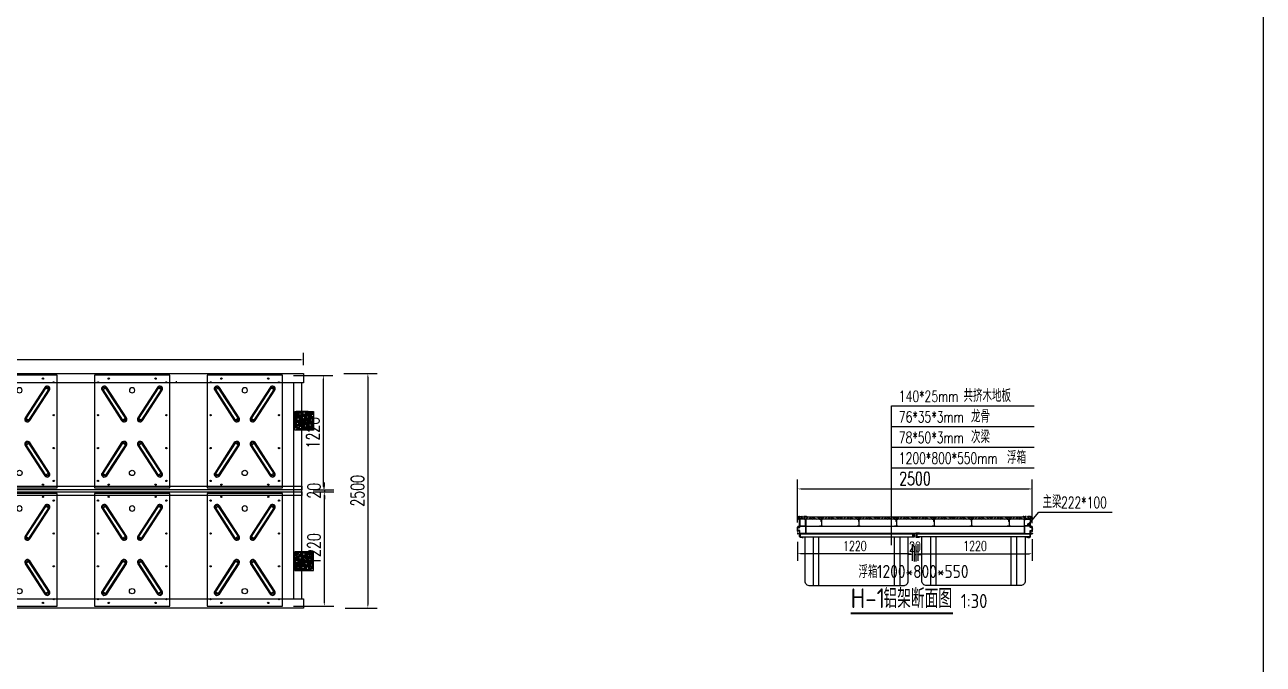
# Model space of a CAD drawing. Extents: x -89702 to 926017, y -610001 to -56924.
# Drawn here: x 150366 to 163556, y -518939 to -512126 of the extents above; entities that cross this region are included whole.
import ezdxf

# ---------------------------------------------------------------- set-up
doc = ezdxf.new("R2010")
doc.units = 0
doc.header["$LTSCALE"] = 10
doc.header["$MEASUREMENT"] = 0
doc.linetypes.add('ACAD_ISO14W100', pattern=[24, 12, -3, 0, -3, 0, -3, 0, -3])
for name, color, linetype in [('DIM_LEAD', 3, 'Continuous'), ('DIM_SYMB', 3, 'Continuous'), ('L-构造线', 6, 'Continuous'), ('PUB_TEXT', 7, 'Continuous'), ('W-FLOAT_BOWL浮筒', 253, 'Continuous'), ('W-STEEL_FRAME钢架', 3, 'Continuous'), ('W-STEEL_KEEL钢龙骨', 5, 'Continuous'), ('W-WOOD_FLOOR木地板', 30, 'Continuous'), ('浮箱U槽', 5, 'Continuous'), ('结构', 1, 'Continuous')]:
    doc.layers.add(name, color=color, linetype=linetype)
doc.styles.add('_TCH_DIM', font='SIMPLEX', dxfattribs={"bigfont": 'GBCBIG'})
doc.styles.get("Standard").update_dxf_attribs({"font": 'gbenor.shx', "bigfont": 'gbcbig.shx'})
doc.styles.add('STANDARD_T3', font='simplex.shx', dxfattribs={"width": 0.7, "bigfont": 'gbcbig.shx'})
doc.dimstyles.new('W&&30', dxfattribs={"dimtxt": 105, "dimasz": 30, "dimexe": 75, "dimexo": 90, "dimgap": 30, "dimtad": 1, "dimdec": 0, "dimzin": 0, "dimdsep": 46, "dimtxsty": 'STANDARD_T3', "dimcen": 0.09, "dimclrd": 1, "dimclre": 1, "dimclrt": 7, "dimazin": 2, "dimtfac": 1, "dimtdec": 0, "dimtix": 1, "dimtmove": 2, "dimatfit": 3, "dimfxl": 0, "dimtolj": 1, "dimtzin": 0, "dimarcsym": 0})
doc.dimstyles.new('W&&40', dxfattribs={"dimtxt": 140, "dimasz": 40, "dimexe": 100, "dimexo": 120, "dimgap": 40, "dimtad": 1, "dimdec": 0, "dimzin": 0, "dimdsep": 46, "dimtxsty": 'STANDARD_T3', "dimcen": 0.09, "dimclrd": 1, "dimclre": 1, "dimclrt": 7, "dimazin": 2, "dimtfac": 1, "dimtdec": 0, "dimtix": 1, "dimtmove": 2, "dimatfit": 3, "dimfxl": 0, "dimtolj": 1, "dimtzin": 0, "dimarcsym": 0})

# ---------------------------------------------------------------- blocks, each defined once
blk = doc.blocks.new('*D857')
at = {"layer": 'Defpoints', "color": 0, "transparency": 16777216}
for p in [(140083, -515696), (140083, -515841), (153336, -515841)]:
    blk.add_point(p, dxfattribs=at)
at = {"layer": 'W-STEEL_FRAME钢架', "color": 1, "lineweight": -2, "transparency": 16777216}
for p, q in [((140083, -515751), (140083, -515621)), ((153306, -515696), (140113, -515696)), ((153336, -515751), (153336, -515621))]:
    blk.add_line(p, q, dxfattribs=at)
at = {"layer": 'W-STEEL_FRAME钢架', "color": 1, "transparency": 16777216}
for points in [[(140113, -515691), (140113, -515701), (140083, -515696)], [(153306, -515691), (153306, -515701), (153336, -515696)]]:
    blk.add_solid(points, dxfattribs=at)
at = {"layer": 'W-STEEL_FRAME钢架', "color": 7, "transparency": 16777216, "insert": (146710, -515613), "char_height": 105, "attachment_point": 5, "style": 'STANDARD_T3'}
blk.add_mtext('\\A1;13254', dxfattribs=at)
blk = doc.blocks.new('fx1200')
for p, q in [((1200, 276), (0, 276)), ((0, 276), (0, -524)), ((1200, -524), (1200, 276)), ((121, 187), (116, 177)), ((116, 177), (118, 165)), ((118, 165), (121, 155)), ((128, 196), (121, 187)), ((121, 155), (129, 147)), ((126, 172), (129, 182)), ((128, 162), (126, 172)), ((139, 201), (128, 196)), ((134, 155), (128, 162)), ((129, 182), (136, 190)), ((129, 172), (131, 180)), ((131, 164), (129, 172)), ((137, 159), (129, 147)), ((129, 147), (453, -63)), ((131, 180), (137, 187)), ((137, 159), (131, 164)), ((134, 155), (458, -56)), ((136, 190), (145, 192)), ((137, 187), (145, 189)), ((153, 185), (137, 159)), ((461, -53), (137, 159)), ((150, 201), (139, 201)), ((145, 192), (155, 189)), ((145, 189), (153, 185)), ((159, 197), (150, 201)), ((159, 197), (153, 185)), ((153, 185), (477, -24)), ((478, -21), (155, 189)), ((483, -12), (159, 197)), ((1041, 197), (717, -12)), ((1045, 189), (722, -21)), ((723, -24), (1047, 185)), ((1064, 159), (741, -53)), ((742, -56), (1066, 155)), ((747, -63), (1071, 147)), ((1052, 201), (1041, 197)), ((1047, 185), (1041, 197)), ((1045, 189), (1055, 192)), ((1047, 185), (1055, 189)), ((1047, 185), (1064, 159)), ((1063, 201), (1052, 201)), ((1055, 192), (1064, 190)), ((1055, 189), (1063, 187)), ((1072, 196), (1063, 201)), ((1063, 187), (1069, 180)), ((1064, 190), (1072, 182)), ((1069, 164), (1064, 159)), ((1064, 159), (1071, 147)), ((1072, 162), (1066, 155)), ((1069, 180), (1071, 172)), ((1071, 172), (1069, 164)), ((1071, 147), (1079, 155)), ((1080, 187), (1072, 196)), ((1072, 182), (1076, 172)), ((1076, 172), (1072, 162)), ((1079, 155), (1084, 165)), ((1084, 177), (1080, 187)), ((1084, 165), (1084, 177)), ((132, -123), (134, -113)), ((134, -135), (132, -123)), ((134, -113), (140, -103)), ((140, -103), (150, -96)), ((150, -96), (161, -95)), ((161, -95), (171, -96)), ((171, -96), (180, -103)), ((180, -103), (187, -113)), ((187, -113), (188, -123)), ((188, -123), (187, -135)), ((461, -53), (453, -63)), ((453, -63), (464, -68)), ((467, -59), (458, -56)), ((461, -53), (477, -24)), ((469, -54), (461, -53)), ((464, -68), (475, -68)), ((478, -56), (467, -59)), ((475, -53), (469, -54)), ((482, -48), (475, -53)), ((475, -68), (485, -63)), ((483, -12), (477, -24)), ((477, -24), (482, -31)), ((478, -21), (485, -29)), ((485, -49), (478, -56)), ((482, -31), (485, -39)), ((485, -39), (482, -48)), ((491, -21), (483, -12)), ((485, -29), (488, -39)), ((488, -39), (485, -49)), ((485, -63), (493, -54)), ((496, -31), (491, -21)), ((493, -54), (496, -43)), ((496, -43), (496, -31)), ((709, -21), (704, -31)), ((704, -31), (704, -43)), ((704, -43), (707, -54)), ((707, -54), (715, -63)), ((717, -12), (709, -21)), ((712, -39), (715, -29)), ((715, -49), (712, -39)), ((715, -29), (722, -21)), ((723, -56), (715, -49)), ((715, -63), (725, -68)), ((717, -12), (723, -24)), ((717, -39), (718, -31)), ((718, -48), (717, -39)), ((718, -31), (723, -24)), ((725, -53), (718, -48)), ((741, -53), (723, -24)), ((733, -59), (723, -56)), ((733, -54), (725, -53)), ((725, -68), (736, -68)), ((741, -53), (733, -54)), ((742, -56), (733, -59)), ((736, -68), (747, -63)), ((741, -53), (747, -63)), ((1015, -113), (1012, -123)), ((1012, -123), (1015, -135)), ((1020, -103), (1015, -113)), ((1029, -96), (1020, -103)), ((1041, -95), (1029, -96)), ((1050, -96), (1041, -95)), ((1060, -103), (1050, -96)), ((1066, -113), (1060, -103)), ((1068, -123), (1066, -113)), ((1066, -135), (1068, -123)), ((453, -184), (129, -393)), ((140, -145), (134, -135)), ((458, -192), (134, -402)), ((137, -405), (461, -195)), ((150, -150), (140, -145)), ((161, -153), (150, -150)), ((477, -222), (153, -433)), ((155, -437), (478, -225)), ((159, -443), (483, -234)), ((171, -150), (161, -153)), ((180, -145), (171, -150)), ((187, -135), (180, -145)), ((464, -180), (453, -184)), ((453, -184), (461, -195)), ((458, -192), (467, -189)), ((461, -195), (469, -192)), ((461, -195), (477, -222)), ((475, -180), (464, -180)), ((467, -189), (478, -190)), ((469, -192), (475, -194)), ((485, -185), (475, -180)), ((475, -194), (482, -200)), ((482, -217), (477, -222)), ((477, -222), (483, -234)), ((478, -190), (485, -199)), ((485, -219), (478, -225)), ((482, -200), (485, -209)), ((485, -209), (482, -217)), ((483, -234), (491, -225)), ((493, -194), (485, -185)), ((485, -199), (488, -209)), ((488, -209), (485, -219)), ((491, -225), (496, -215)), ((496, -204), (493, -194)), ((496, -215), (496, -204)), ((707, -194), (704, -204)), ((704, -204), (704, -215)), ((704, -215), (709, -225)), ((715, -185), (707, -194)), ((709, -225), (717, -234)), ((712, -209), (715, -199)), ((715, -219), (712, -209)), ((725, -180), (715, -185)), ((715, -199), (723, -190)), ((722, -225), (715, -219)), ((717, -209), (718, -200)), ((718, -217), (717, -209)), ((723, -222), (717, -234)), ((717, -234), (1041, -443)), ((718, -200), (725, -194)), ((723, -222), (718, -217)), ((722, -225), (1045, -437)), ((723, -190), (733, -189)), ((741, -195), (723, -222)), ((1047, -433), (723, -222)), ((736, -180), (725, -180)), ((725, -194), (733, -192)), ((733, -189), (742, -192)), ((733, -192), (741, -195)), ((747, -184), (736, -180)), ((747, -184), (741, -195)), ((741, -195), (1064, -405)), ((1066, -402), (742, -192)), ((1071, -393), (747, -184)), ((1015, -135), (1020, -145)), ((1020, -145), (1029, -150)), ((1029, -150), (1041, -153)), ((1041, -153), (1050, -150)), ((1050, -150), (1060, -145)), ((1060, -145), (1066, -135)), ((129, -393), (121, -402)), ((129, -393), (137, -405)), ((1071, -393), (1064, -405)), ((1079, -402), (1071, -393)), ((0, -524), (1200, -524)), ((118, -412), (116, -423)), ((116, -423), (121, -435)), ((121, -402), (118, -412)), ((121, -435), (128, -443)), ((126, -420), (128, -410)), ((129, -430), (126, -420)), ((128, -410), (134, -402)), ((128, -443), (139, -448)), ((129, -420), (131, -412)), ((131, -428), (129, -420)), ((136, -437), (129, -430)), ((131, -412), (137, -405)), ((137, -433), (131, -428)), ((145, -438), (136, -437)), ((153, -433), (137, -405)), ((145, -435), (137, -433)), ((139, -448), (150, -448)), ((153, -433), (145, -435)), ((155, -437), (145, -438)), ((150, -448), (159, -443)), ((153, -433), (159, -443)), ((1041, -443), (1047, -433)), ((1041, -443), (1052, -448)), ((1055, -438), (1045, -437)), ((1047, -433), (1064, -405)), ((1055, -435), (1047, -433)), ((1052, -448), (1063, -448)), ((1063, -433), (1055, -435)), ((1064, -437), (1055, -438)), ((1069, -428), (1063, -433)), ((1063, -448), (1072, -443)), ((1064, -405), (1069, -412)), ((1072, -430), (1064, -437)), ((1066, -402), (1072, -410)), ((1069, -412), (1071, -420)), ((1071, -420), (1069, -428)), ((1072, -410), (1076, -420)), ((1076, -420), (1072, -430)), ((1072, -443), (1080, -435)), ((1084, -412), (1079, -402)), ((1080, -435), (1084, -423)), ((1084, -423), (1084, -412))]:
    blk.add_line(p, q)
for centre in [(35, 126), (75, 241), (425, 241), (775, 241), (1125, 241), (1165, 126), (35, -374), (1165, -374), (75, -489), (425, -489), (775, -489), (1125, -489)]:
    blk.add_circle(centre, 7)
blk = doc.blocks.new('*U819')
at = {"layer": 'W-FLOAT_BOWL浮筒', "rotation": 90.00000000101699}
for p in [(-124, 30), (-124, -1230)]:
    blk.add_blockref('fx1200', p, dxfattribs=at)
blk = doc.blocks.new('*U820')
at = {"layer": 'W-FLOAT_BOWL浮筒', "color": 0, "linetype": 'ByBlock', "lineweight": -2, "transparency": 16777216}
for p in [(0, 0), (1200, 0), (2400, 0), (3600, 0), (4800, 0), (6000, 0), (7200, 0), (8400, 0), (9600, 0), (10800, 0), (12000, 0)]:
    blk.add_blockref('*U819', p, dxfattribs=at)
blk = doc.blocks.new('0102')
at = {"color": 5, "lineweight": -3}
for p, q in [((-1521475, 1202749), (-1521475, 1203269)), ((-1521415, 1202749), (-1521415, 1203269)), ((-1520615, 1203269), (-1520615, 1202749)), ((-1520555, 1203269), (-1520555, 1202749))]:
    blk.add_line(p, q, dxfattribs=at)
at = {"color": 5}
blk.add_lwpolyline([(-1521615, 1203299), (-1521615, 1203269), (-1521565, 1203269), (-1520465, 1203268), (-1520415, 1203269), (-1520415, 1203299)], close=True, dxfattribs=at)
at = {"color": 5, "lineweight": -3}
blk.add_lwpolyline([(-1521565, 1203269), (-1521565, 1202799, 0.414214), (-1521515, 1202749), (-1520515, 1202749, 0.414214), (-1520465, 1202799), (-1520465, 1203269)], format="xyb", dxfattribs=at)
blk = doc.blocks.new('*D932')
at = {"layer": 'Defpoints', "color": 0, "transparency": 16777216}
for p in [(159877, -517569), (161097, -517515), (161097, -517761)]:
    blk.add_point(p, dxfattribs=at)
at = {"layer": 'W-STEEL_FRAME钢架', "color": 1, "lineweight": -2, "transparency": 16777216}
for p, q in [((159877, -517659), (159877, -517836)), ((161097, -517605), (161097, -517836)), ((159907, -517761), (161067, -517761))]:
    blk.add_line(p, q, dxfattribs=at)
at = {"layer": 'W-STEEL_FRAME钢架', "color": 1, "transparency": 16777216}
for points in [[(159907, -517756), (159907, -517766), (159877, -517761)], [(161067, -517756), (161067, -517766), (161097, -517761)]]:
    blk.add_solid(points, dxfattribs=at)
at = {"layer": 'W-STEEL_FRAME钢架', "color": 7, "transparency": 16777216, "insert": (160487, -517679), "char_height": 105, "attachment_point": 5, "style": 'STANDARD_T3'}
blk.add_mtext('\\A1;1220', dxfattribs=at)
blk = doc.blocks.new('*D933')
at = {"layer": 'Defpoints', "color": 0, "transparency": 16777216}
for p in [(158597, -517545), (159817, -517569), (158597, -517761)]:
    blk.add_point(p, dxfattribs=at)
at = {"layer": 'W-STEEL_FRAME钢架', "color": 1, "lineweight": -2, "transparency": 16777216}
for p, q in [((158597, -517635), (158597, -517836)), ((159817, -517659), (159817, -517836)), ((159787, -517761), (158627, -517761))]:
    blk.add_line(p, q, dxfattribs=at)
at = {"layer": 'W-STEEL_FRAME钢架', "color": 1, "transparency": 16777216}
for points in [[(158627, -517756), (158627, -517766), (158597, -517761)], [(159787, -517756), (159787, -517766), (159817, -517761)]]:
    blk.add_solid(points, dxfattribs=at)
at = {"layer": 'W-STEEL_FRAME钢架', "color": 7, "transparency": 16777216, "insert": (159207, -517679), "char_height": 105, "attachment_point": 5, "style": 'STANDARD_T3'}
blk.add_mtext('\\A1;1220', dxfattribs=at)
blk = doc.blocks.new('*D934')
at = {"layer": 'Defpoints', "color": 0, "transparency": 16777216}
for p in [(161097, -517071), (158597, -517549), (161097, -517557)]:
    blk.add_point(p, dxfattribs=at)
at = {"layer": 'W-WOOD_FLOOR木地板', "color": 1, "lineweight": -2, "transparency": 16777216}
for p, q in [((158597, -517429), (158597, -516971)), ((161097, -517437), (161097, -516971)), ((158637, -517071), (161057, -517071))]:
    blk.add_line(p, q, dxfattribs=at)
at = {"layer": 'W-WOOD_FLOOR木地板', "color": 1, "transparency": 16777216}
for points in [[(158637, -517065), (158637, -517078), (158597, -517071)], [(161057, -517065), (161057, -517078), (161097, -517071)]]:
    blk.add_solid(points, dxfattribs=at)
at = {"layer": 'W-WOOD_FLOOR木地板', "color": 7, "transparency": 16777216, "insert": (159847, -516961), "char_height": 140, "attachment_point": 5, "style": 'STANDARD_T3'}
blk.add_mtext('\\A1;2500', dxfattribs=at)
blk = doc.blocks.new('$matou$00000085')
at = {"color": 0, "lineweight": 5}
for p, q in [((-17, 36, 0), (-17, 37, 0)), ((-4, 34, 0), (-4, 35, 0)), ((-1, 13, 0), (-3, 13, 0))]:
    blk.add_line(p, q, dxfattribs=at)
at = {"color": 0, "lineweight": 0, "ltscale": 0.5}
blk.add_arc((-2, 17, 0), 4.07, 274.7282, 349.8472, dxfattribs=at)
at = {"layer": '结构', "color": 0, "linetype": 'ByBlock', "lineweight": 0, "ltscale": 0.5}
for p, q in [((-7, 38, 0), (-16, 38, 0)), ((-16, 35, 0), (-8, 35, 0)), ((-7, -34, 0), (-7, 34, 0)), ((-5, 33, 0), (-4, 34, 0)), ((-4, 33, 0), (-5, 33, 0)), ((-5, 31, 0), (-4, 32, 0)), ((-4, 31, 0), (-5, 31, 0)), ((-5, 31, 0), (-4, 31, 0)), ((-4, 31, 0), (-5, 31, 0)), ((-5, 29, 0), (-4, 29, 0)), ((-4, 29, 0), (-5, 29, 0)), ((-5, 27, 0), (-4, 27, 0)), ((-4, 27, 0), (-5, 27, 0)), ((-4, 26, 0), (-5, 25, 0)), ((-5, 25, 0), (-4, 25, 0)), ((-5, 24, 0), (-4, 23, 0)), ((-4, 24, 0), (-5, 24, 0)), ((-5, 22, 0), (-4, 22, 0)), ((-4, 22, 0), (-5, 22, 0)), ((-5, 20, 0), (-4, 20, 0)), ((-4, 20, 0), (-5, 20, 0)), ((-4, 32, 0), (-4, 33, 0)), ((-4, 31, 0), (-4, 29, 0)), ((-4, 31, 0), (-4, 31, 0)), ((-4, 29, 0), (-4, 27, 0)), ((-4, 27, 0), (-4, 26, 0)), ((-4, 25, 0), (-4, 24, 0)), ((-4, 23, 0), (-4, 22, 0)), ((-4, 22, 0), (-4, 20, 0)), ((-4, 20, 0), (-4, 19, 0)), ((-4, -34, 0), (-4, 12, 0)), ((-1, 34, 0), (-1, 35, 0)), ((0, 33, 0), (-1, 34, 0)), ((-1, 33, 0), (0, 33, 0)), ((-1, 32, 0), (-1, 33, 0)), ((0, 31, 0), (-1, 32, 0)), ((-1, 31, 0), (0, 31, 0)), ((-1, 30, 0), (-1, 31, 0)), ((0, 30, 0), (-1, 30, 0)), ((-1, 29, 0), (0, 30, 0)), ((-1, 28, 0), (-1, 29, 0)), ((0, 28, 0), (-1, 28, 0)), ((-1, 28, 0), (0, 28, 0)), ((-1, 26, 0), (-1, 28, 0)), ((0, 26, 0), (-1, 26, 0)), ((-1, 26, 0), (0, 26, 0)), ((-1, 25, 0), (-1, 26, 0)), ((0, 24, 0), (-1, 25, 0)), ((-1, 24, 0), (0, 24, 0)), ((-1, 23, 0), (-1, 24, 0)), ((0, 22, 0), (-1, 23, 0)), ((-1, 22, 0), (0, 22, 0)), ((-1, 22, 0), (-1, 22, 0)), ((-1, 21, 0), (-1, 22, 0)), ((0, 21, 0), (-1, 21, 0)), ((-1, 20, 0), (0, 21, 0)), ((-1, 19, 0), (-1, 20, 0)), ((2, 38, 0), (16, 38, 0)), ((3, 34, 0), (3, 17, 0)), ((16, 35, 0), (4, 35, 0)), ((17, 37, 0), (17, 36, 0)), ((-17, -35, 0), (-8, -35, 0)), ((-17, -38, 0), (-17, -36, 0)), ((17, -38, 0), (-17, -38, 0)), ((-3, -35, 0), (17, -35, 0)), ((17, -36, 0), (17, -38, 0))]:
    blk.add_line(p, q, dxfattribs=at)
for centre, radius, start, end in [((-16, 37, 0), 1, 90, 180), ((-16, 36, 0), 1, 180, 270), ((-8, 34, 0), 1, 0, 90), ((-7, 35, 0), 3, 0, 90.0017), ((-2, 19, 0), 1.75, 180, 0), ((-3, 12, 0), 1, 90, 180), ((2, 35, 0), 3, 89.9983, 180), ((4, 34, 0), 1, 90, 180), ((16, 37, 0), 1, 0, 90), ((16, 36, 0), 1, 270, 360), ((-17, -36, 0), 0.5, 90, 180), ((-17, -38, 0), 0.5, 180, 270), ((-8, -34, 0), 1, 270, 0), ((-3, -34, 0), 1, 180, 270), ((17, -36, 0), 0.5, 0, 90), ((17, -38, 0), 0.5, 270, 0)]:
    blk.add_arc(centre, radius, start, end, dxfattribs=at)
blk = doc.blocks.new('*U930')
at = {"layer": 'W-STEEL_KEEL钢龙骨', "yscale": -1, "rotation": 180}
blk.add_blockref('$matou$00000085', (0, 0, 0), dxfattribs=at)
blk = doc.blocks.new('*U931')
at = {"layer": '浮箱U槽', "color": 0, "linetype": 'ByBlock', "lineweight": -2, "transparency": 16777216}
for p in [(-2000, 0), (-1600, 0), (-1200, 0), (-800, 0), (-400, 0), (0, 0)]:
    blk.add_blockref('*U930', p, dxfattribs=at)
blk = doc.blocks.new('*D935')
at = {"layer": 'Defpoints', "color": 0, "transparency": 16777216}
for p in [(159837, -517586), (159857, -517586), (159857, -517768)]:
    blk.add_point(p, dxfattribs=at)
at = {"layer": 'W-STEEL_FRAME钢架', "color": 1, "lineweight": -2, "transparency": 16777216}
for p, q in [((159837, -517676), (159837, -517843)), ((159857, -517676), (159857, -517843)), ((159807, -517768), (159777, -517768)), ((159837, -517768), (159857, -517768)), ((159887, -517768), (159917, -517768))]:
    blk.add_line(p, q, dxfattribs=at)
at = {"layer": 'W-STEEL_FRAME钢架', "color": 1, "transparency": 16777216}
for points in [[(159807, -517763), (159807, -517773), (159837, -517768)], [(159887, -517763), (159887, -517773), (159857, -517768)]]:
    blk.add_solid(points, dxfattribs=at)
at = {"layer": 'W-STEEL_FRAME钢架', "color": 7, "transparency": 16777216, "insert": (159847, -517686), "char_height": 105, "attachment_point": 5, "style": 'STANDARD_T3'}
blk.add_mtext('\\A1;20', dxfattribs=at)
blk = doc.blocks.new('*D948')
at = {"layer": 'Defpoints', "color": 0, "transparency": 16777216}
for p in [(153319, -517101), (153557, -517101), (153110, -518321)]:
    blk.add_point(p, dxfattribs=at)
at = {"layer": 'L-构造线', "color": 1, "lineweight": -2, "transparency": 16777216}
for p, q in [((153439, -517101), (153657, -517101)), ((153557, -518281), (153557, -517141)), ((153230, -518321), (153657, -518321))]:
    blk.add_line(p, q, dxfattribs=at)
at = {"layer": 'L-构造线', "color": 1, "transparency": 16777216}
for points in [[(153550, -517141), (153563, -517141), (153557, -517101)], [(153550, -518281), (153563, -518281), (153557, -518321)]]:
    blk.add_solid(points, dxfattribs=at)
at = {"layer": 'L-构造线', "color": 7, "transparency": 16777216, "insert": (153447, -517711), "char_height": 140, "attachment_point": 5, "rotation": 90, "style": 'STANDARD_T3'}
blk.add_mtext('\\A1;1220', dxfattribs=at)
blk = doc.blocks.new('*D949')
at = {"layer": 'Defpoints', "color": 0, "transparency": 16777216}
for p in [(153110, -515861), (153319, -517081), (153546, -517081)]:
    blk.add_point(p, dxfattribs=at)
at = {"layer": 'L-构造线', "color": 1, "lineweight": -2, "transparency": 16777216}
for p, q in [((153230, -515861), (153646, -515861)), ((153546, -515901), (153546, -517041)), ((153439, -517081), (153646, -517081))]:
    blk.add_line(p, q, dxfattribs=at)
at = {"layer": 'L-构造线', "color": 1, "transparency": 16777216}
for points in [[(153540, -515901), (153553, -515901), (153546, -515861)], [(153540, -517041), (153553, -517041), (153546, -517081)]]:
    blk.add_solid(points, dxfattribs=at)
at = {"layer": 'L-构造线', "color": 7, "transparency": 16777216, "insert": (153436, -516471), "char_height": 140, "attachment_point": 5, "rotation": 90, "style": 'STANDARD_T3'}
blk.add_mtext('\\A1;1220', dxfattribs=at)
blk = doc.blocks.new('*D950')
at = {"layer": 'Defpoints', "color": 0, "transparency": 16777216}
for p in [(153319, -517081), (153319, -517101), (153557, -517101)]:
    blk.add_point(p, dxfattribs=at)
at = {"layer": 'L-构造线', "color": 1, "lineweight": -2, "transparency": 16777216}
for p, q in [((153557, -517041), (153557, -517001)), ((153439, -517081), (153657, -517081)), ((153439, -517101), (153657, -517101)), ((153557, -517081), (153557, -517101)), ((153557, -517141), (153557, -517181))]:
    blk.add_line(p, q, dxfattribs=at)
at = {"layer": 'L-构造线', "color": 1, "transparency": 16777216}
for points in [[(153550, -517041), (153563, -517041), (153557, -517081)], [(153550, -517141), (153563, -517141), (153557, -517101)]]:
    blk.add_solid(points, dxfattribs=at)
at = {"layer": 'L-构造线', "color": 7, "transparency": 16777216, "insert": (153447, -517091), "char_height": 140, "attachment_point": 5, "rotation": 90, "style": 'STANDARD_T3'}
blk.add_mtext('\\A1;20', dxfattribs=at)
blk = doc.blocks.new('*D951')
at = {"layer": 'Defpoints', "color": 0, "transparency": 16777216}
for p in [(153646, -515841), (153657, -518341), (154020, -518341)]:
    blk.add_point(p, dxfattribs=at)
at = {"layer": 'L-构造线', "color": 1, "lineweight": -2, "transparency": 16777216}
for p, q in [((153766, -515841), (154120, -515841)), ((154020, -515881), (154020, -518301)), ((153777, -518341), (154120, -518341))]:
    blk.add_line(p, q, dxfattribs=at)
at = {"layer": 'L-构造线', "color": 1, "transparency": 16777216}
for points in [[(154014, -515881), (154027, -515881), (154020, -515841)], [(154014, -518301), (154027, -518301), (154020, -518341)]]:
    blk.add_solid(points, dxfattribs=at)
at = {"layer": 'L-构造线', "color": 7, "transparency": 16777216, "insert": (153910, -517091), "char_height": 140, "attachment_point": 5, "rotation": 90, "style": 'STANDARD_T3'}
blk.add_mtext('\\A1;2500', dxfattribs=at)
blk = doc.blocks.new('01')
h = blk.add_hatch()
h.set_pattern_fill('HOUND', color=77, scale=5)
h.set_pattern_definition([(0, (0, 0), (31.75, 7.9375), [127, -63.5]), (90, (0, 0), (-7.9375, -31.75), [127, -63.5])])
h.paths.add_polyline_path([(50227, 12928), (50227, 12728), (50427, 12728), (50427, 12928)])
h.paths.add_polyline_path([(50382, 12893, -1), (50402, 12893, -1)], flags=16)
h.paths.add_polyline_path([(50252, 12893, -1), (50272, 12893, -1)], flags=16)
h.paths.add_polyline_path([(50402, 12763, -1), (50382, 12763, -1)], flags=16)
h.paths.add_polyline_path([(50272, 12763, -1), (50252, 12763, -1)], flags=16)
at = {"color": 251}
blk.add_lwpolyline([(50227, 12928), (50427, 12928), (50427, 12728), (50227, 12728)], close=True, dxfattribs=at)
at = {"color": 6}
for centre in [(50262, 12893), (50392, 12893), (50262, 12763), (50392, 12763)]:
    blk.add_circle(centre, 10, dxfattribs=at)

msp = doc.modelspace()

# ---------------------------------------------------------------- hatches: boundary and pattern name
at = {"layer": 'W-WOOD_FLOOR木地板'}
h = msp.add_hatch(dxfattribs=at)
h.set_pattern_fill('木纹01', color=256, scale=50)
h.set_pattern_definition([(360, (-190542.58, -342532.09), (200, 200), [10, -190]), (360, (-190682.58, -342512.09), (200, 200), [20, -180]), (360, (-190552.58, -342502.09), (200, 200), [10, -190]), (360, (-190672.58, -342482.09), (200, 200), [10, -190]), (360, (-190552.58, -342472.09), (200, 200), [10, -190]), (360, (-190662.58, -342462.09), (200, 200), [10, -190]), (360, (-190552.58, -342452.09), (200, 200), [10, -190]), (360, (-190662.58, -342432.09), (200, 200), [10, -110, 10, -70]), (360, (-190662.58, -342412.09), (200, 200), [20, -100, 10, -70]), (360, (-190672.58, -342382.09), (200, 200), [10, -30, 10, -80, 10, -60]), (360, (-190682.58, -342362.09), (200, 200), [10, -40, 20, -130]), (360, (-190552.58, -342352.09), (200, 200), [10, -190]), (360, (-190682.58, -342342.09), (200, 200), [10, -50, 10, -130]), (45, (-190702.58, -342532.09), (5e-14, 200), [28.2842, -254.55851]), (45, (-190532.58, -342532.09), (5e-14, 200), [56.56854, -226.27417]), (45, (-190532.58, -342432.09), (5e-14, 200), [14.142, -268.70071]), (45, (-190702.58, -342412.09), (5e-14, 200), [42.4264, -240.41631]), (45, (-190532.58, -342412.09), (5e-14, 200), [70.71068, -212.13203]), (45, (-190532.58, -342382.09), (5e-14, 200), [42.4264, -240.41631]), (315, (-190572.58, -342362.09), (200, -9e-14), [14.142, -268.70071]), (315, (-190642.58, -342522.09), (200, -9e-14), [28.2842, -254.55851]), (315, (-190632.58, -342442.09), (200, -9e-14), [28.2842, -254.55851]), (315, (-190572.58, -342482.09), (200, -9e-14), [28.2842, -254.55851]), (315, (-190582.58, -342402.09), (200, -9e-14), [28.2842, -254.55851]), (315, (-190572.58, -342382.09), (200, -9e-14), [42.4264, -240.41631]), (315, (-190622.58, -342502.09), (200, -9e-14), [42.4264, -240.41631]), (315, (-190592.58, -342492.09), (200, -9e-14), [42.4264, -240.41631]), (315, (-190622.58, -342422.09), (200, -9e-14), [42.4264, -240.41631]), (315, (-190602.58, -342412.09), (200, -9e-14), [42.4264, -240.41631]), (26.56505, (-190692.58, -342492.09), (200, 8e-08), [22.36068, -424.85292]), (26.56505, (-190542.58, -342502.09), (200, 8e-08), [89.44272, -357.77088]), (26.56505, (-190542.58, -342472.09), (200, 8e-08), [89.44272, -357.77088]), (26.56505, (-190542.58, -342452.09), (200, 8e-08), [89.4428, -134, 44.722, -179.048795]), (26.56505, (-190522.58, -342422.09), (200, 8e-08), [22.36068, -424.85292]), (26.56505, (-190702.58, -342352.09), (200, 8e-08), [22.36068, -424.85292]), (26.56505, (-190542.58, -342352.09), (200, 8e-08), [44.72136, -402.49224]), (333.43495, (-190592.58, -342532.09), (200, -8e-08), [44.72136, -402.49224]), (333.43495, (-190662.58, -342482.09), (200, -8e-08), [44.72136, -402.49224]), (333.43495, (-190662.58, -342512.09), (200, -8e-08), [22.36068, -424.85224]), (333.43495, (-190652.58, -342462.09), (200, -8e-08), [67.08204, -380.13156]), (333.43495, (-190612.58, -342462.09), (200, -8e-08), [44.72136, -402.49224]), (333.43495, (-190592.58, -342452.09), (200, -8e-08), [44.72136, -402.49224]), (333.43495, (-190652.58, -342432.09), (200, -8e-08), [22.36068, -424.85224]), (333.43495, (-190642.58, -342412.09), (200, -8e-08), [22.36068, -424.85224]), (333.43495, (-190562.58, -342372.09), (200, -8e-08), [22.36068, -424.85224]), (333.43495, (-190572.58, -342442.09), (200, -8e-08), [22.36068, -424.85224]), (333.43495, (-190662.58, -342382.09), (200, -8e-08), [67.08204, -380.13156]), (333.43495, (-190672.58, -342362.09), (200, -8e-08), [44.72136, -402.49224]), (333.43495, (-190562.58, -342422.09), (200, -8e-08), [22.36, -201.24, 22.36, -201.253595]), (333.43495, (-190622.58, -342382.09), (200, -8e-08), [44.72136, -402.49224]), (333.43495, (-190612.58, -342362.09), (200, -8e-08), [44.72136, -402.49224]), (333.43495, (-190672.58, -342342.09), (200, -8e-08), [44.72136, -402.49224]), (333.43495, (-190612.58, -342342.09), (200, -8e-08), [44.72136, -402.49224])])
h.paths.add_polyline_path([(158674.6, -517368.8), (158674.6, -517392.8), (161018.2, -517392.8), (161018.2, -517368.8)])

# ---------------------------------------------------------------- linework, layer by layer
at = {"color": 0}
for p, q in [((151974.8, -515928), (151984.8, -515928)), ((158648, -517368.9), (158662.1, -517368.9))]:
    msp.add_line(p, q, dxfattribs=at)
at = {"color": 3, "lineweight": -3}
for p, q in [((158616.4, -517431.4), (158616.4, -517388.3)), ((158621.9, -517389.3), (158634.5, -517389.3)), ((158632.9, -517364.7), (158633.2, -517364.3)), ((158634.3, -517364.3), (158634.6, -517364.7)), ((158634.9, -517364.7), (158635.2, -517364.3)), ((158636.9, -517364.7), (158637.2, -517364.3)), ((158637.4, -517364.2), (158642.5, -517364.2)), ((158637.4, -517364.2), (158639.2, -517364.2)), ((158648, -517366.7), (158648, -517371)), ((158662.1, -517371), (158662.1, -517366.7)), ((158667.6, -517364.2), (158672.7, -517364.2)), ((158681.2, -517364.7), (158680.9, -517364.3)), ((158683.2, -517364.7), (158682.9, -517364.3)), ((158683.8, -517364.3), (158683.5, -517364.7)), ((158684.7, -517393.8), (158684.7, -517431.4)), ((158685.2, -517364.7), (158684.9, -517364.3)), ((158687.9, -517364.2), (158690.3, -517364.2)), ((161006.7, -517364.2), (161004.3, -517364.2)), ((161009.4, -517364.7), (161009.7, -517364.3)), ((161010, -517393.8), (161010, -517431.4)), ((161010.8, -517364.3), (161011.1, -517364.7)), ((161011.4, -517364.7), (161011.7, -517364.3)), ((161013.4, -517364.7), (161013.7, -517364.3)), ((161027, -517364.2), (161021.9, -517364.2)), ((161032.6, -517371), (161032.6, -517366.7)), ((161046.6, -517366.7), (161046.6, -517371)), ((161057.3, -517364.2), (161052.1, -517364.2)), ((161057.3, -517364.2), (161055.4, -517364.2)), ((161057.7, -517364.7), (161057.4, -517364.3)), ((161059.7, -517364.7), (161059.4, -517364.3)), ((161060.3, -517364.3), (161060, -517364.7)), ((161072.7, -517389.3), (161060.2, -517389.3)), ((161061.7, -517364.7), (161061.4, -517364.3)), ((161078.2, -517431.4), (161078.2, -517388.3)), ((158597.3, -517496.9), (158597.3, -517478.1)), ((158684.7, -517498.1), (158684.7, -517547.4)), ((161010, -517498.1), (161010, -517547.4)), ((161097.3, -517496.9), (161097.3, -517478.1))]:
    msp.add_line(p, q, dxfattribs=at)
at = {"color": 1, "lineweight": -3}
for p, q in [((158684.7, -517469.4), (161010, -517469.4)), ((158684.7, -517542.9), (161010, -517542.9))]:
    msp.add_line(p, q, dxfattribs=at)
at = {"color": 3}
msp.add_lwpolyline([(153336.4, -515941), (140182.8, -515941), (140082.8, -515841), (153336.4, -515841), (153336.4, -515941)], dxfattribs=at)
at = {"color": 6}
msp.add_lwpolyline([(153318.8, -515941), (153228.8, -515941), (153228.8, -518241), (153318.8, -518241)], close=True, dxfattribs=at)
at = {"color": 3, "lineweight": -3}
for points in [[(158617.4, -517364.2, 0.4142136), (158597.3, -517384.3), (158597.3, -517385.9)], [(158601.4, -517383.2), (158601.4, -517383.2), (158617.9, -517383.2, -0.4142136), (158619.9, -517385.3), (158619.9, -517387.3, 0.4139088), (158621.9, -517389.3)], [(158604, -517468.6, -0.4035353), (158605.1, -517469.4), (158606.5, -517476.8, 0.3624885), (158607.5, -517477.7), (158614.4, -517477.7, 0.4142136), (158616.4, -517475.6), (158616.4, -517432.6)], [(158614.4, -517386.3), (158607.5, -517386.3, 0.3624885), (158606.5, -517387.1), (158605.1, -517394.5)], [(158616.4, -517431.4, 0.1989124), (158616.4, -517431.5), (158616.7, -517431.8, -0.4142136), (158616.7, -517432.1), (158616.4, -517432.4, 0.1989124), (158616.4, -517432.6)], [(158617.4, -517368.2), (158617.4, -517368.2), (158633.5, -517368.2, -0.4142136), (158636.5, -517371.2), (158636.5, -517387.3, -0.4145184), (158634.5, -517389.3)], [(158622.1, -517364.2, -0.1989124), (158622.3, -517364.3), (158622.6, -517364.7)], [(158622.9, -517364.7), (158623.2, -517364.3, -0.1989124), (158623.3, -517364.2), (158624.1, -517364.2, -0.1989124), (158624.3, -517364.3), (158624.6, -517364.7)], [(158624.9, -517364.7), (158625.2, -517364.3, -0.1989124), (158625.3, -517364.2), (158626.1, -517364.2, -0.1989124), (158626.3, -517364.3), (158626.6, -517364.7)], [(158626.9, -517364.7), (158627.2, -517364.3, -0.1989124), (158627.3, -517364.2), (158628.2, -517364.2, -0.1989124), (158628.3, -517364.3), (158628.6, -517364.7)], [(158628.9, -517364.7), (158629.2, -517364.3, -0.1989124), (158629.3, -517364.2), (158630.2, -517364.2, -0.1989124), (158630.3, -517364.3), (158630.6, -517364.7)], [(158630.9, -517364.7), (158631.2, -517364.3, -0.1989124), (158631.3, -517364.2), (158632.2, -517364.2, -0.1989124), (158632.3, -517364.3), (158632.6, -517364.7)], [(158633.2, -517364.3, -0.1989124), (158633.3, -517364.2), (158634.2, -517364.2)], [(158635.3, -517364.2), (158636.2, -517364.2, -0.1989124), (158636.3, -517364.3), (158636.6, -517364.7)], [(158654.5, -517389.3), (158641, -517389.3, -0.4142136), (158640, -517388.3), (158640, -517372.2, -0.4142136), (158641, -517371.2), (158647.8, -517371.2)], [(158655.6, -517389.3, 0.1989124), (158655.5, -517389.4), (158655.2, -517389.7, -0.4142136), (158654.9, -517389.7), (158654.6, -517389.4, 0.1989124), (158654.5, -517389.3)], [(158655.6, -517389.3), (158669.1, -517389.3, 0.4142136), (158670.1, -517388.3), (158670.1, -517372.2, 0.4142136), (158669.1, -517371.2), (158662.3, -517371.2)], [(158673.2, -517364.7), (158672.9, -517364.3, 0.1989124), (158672.7, -517364.2), (158670.9, -517364.2)], [(158675.2, -517364.7), (158674.9, -517364.3, 0.1989124), (158674.7, -517364.2), (158673.9, -517364.2, 0.1989124), (158673.7, -517364.3), (158673.4, -517364.7)], [(158684.7, -517393.8, 0.4142136), (158683.6, -517392.8), (158674.6, -517392.8, -0.4142136), (158673.6, -517391.8), (158673.6, -517368.2, -0.4142136), (158674.6, -517367.2)], [(158697.7, -517366.7), (158697.7, -517367, -0.4142136), (158697.5, -517367.2), (158674.6, -517367.2)], [(158677.2, -517364.7), (158676.9, -517364.3, 0.1989124), (158676.7, -517364.2), (158675.9, -517364.2, 0.1989124), (158675.8, -517364.3), (158675.5, -517364.7)], [(158679.2, -517364.7), (158678.9, -517364.3, 0.1989124), (158678.7, -517364.2), (158677.9, -517364.2, 0.1989124), (158677.8, -517364.3), (158677.5, -517364.7)], [(158680.8, -517364.2), (158679.9, -517364.2, 0.1989124), (158679.8, -517364.3), (158679.5, -517364.7)], [(158682.8, -517364.2), (158681.9, -517364.2, 0.1989124), (158681.8, -517364.3), (158681.5, -517364.7)], [(158684.8, -517364.2), (158683.9, -517364.2, 0.1989124), (158683.8, -517364.3)], [(158684.6, -517431.5), (158684.3, -517431.8, 0.4142136), (158684.3, -517432.1), (158684.6, -517432.4, -0.1989124), (158684.7, -517432.6), (158684.7, -517432.6), (158684.7, -517496.9)], [(158687.2, -517364.7), (158686.9, -517364.3, 0.1989124), (158686.8, -517364.2), (158685.9, -517364.2, 0.1989124), (158685.8, -517364.3), (158685.5, -517364.7)], [(158687.9, -517364.2, 0.1989124), (158687.8, -517364.3), (158687.5, -517364.7)], [(160996.9, -517366.7), (160996.9, -517367, 0.4142136), (160997.1, -517367.2), (161020, -517367.2)], [(161006.7, -517364.2, -0.1989124), (161006.8, -517364.3), (161007.1, -517364.7)], [(161007.4, -517364.7), (161007.7, -517364.3, -0.1989124), (161007.8, -517364.2), (161008.7, -517364.2, -0.1989124), (161008.8, -517364.3), (161009.1, -517364.7)], [(161009.9, -517364.2), (161010.7, -517364.2, -0.1989124), (161010.8, -517364.3)], [(161010, -517393.8, -0.4142136), (161011, -517392.8), (161020, -517392.8, 0.4142136), (161021, -517391.8), (161021, -517368.2, 0.4142136), (161020, -517367.2)], [(161010, -517431.5), (161010.3, -517431.8, -0.4142136), (161010.3, -517432.1), (161010, -517432.4, 0.1989124), (161010, -517432.6), (161010, -517432.6), (161010, -517496.9)], [(161011.9, -517364.2), (161012.7, -517364.2, -0.1989124), (161012.8, -517364.3), (161013.1, -517364.7)], [(161013.9, -517364.2), (161014.7, -517364.2, -0.1989124), (161014.9, -517364.3), (161015.2, -517364.7)], [(161015.4, -517364.7), (161015.7, -517364.3, -0.1989124), (161015.9, -517364.2), (161016.7, -517364.2, -0.1989124), (161016.9, -517364.3), (161017.2, -517364.7)], [(161017.4, -517364.7), (161017.7, -517364.3, -0.1989124), (161017.9, -517364.2), (161018.7, -517364.2, -0.1989124), (161018.9, -517364.3), (161019.2, -517364.7)], [(161019.5, -517364.7), (161019.8, -517364.3, -0.1989124), (161019.9, -517364.2), (161020.7, -517364.2, -0.1989124), (161020.9, -517364.3), (161021.2, -517364.7)], [(161021.5, -517364.7), (161021.8, -517364.3, -0.1989124), (161021.9, -517364.2), (161023.7, -517364.2)], [(161039, -517389.3), (161025.5, -517389.3, -0.4142136), (161024.5, -517388.3), (161024.5, -517372.2, -0.4142136), (161025.5, -517371.2), (161032.4, -517371.2)], [(161039, -517389.3, -0.1989124), (161039.1, -517389.4), (161039.4, -517389.7, 0.4142136), (161039.7, -517389.7), (161040, -517389.4, -0.1989124), (161040.2, -517389.3)], [(161040.2, -517389.3), (161053.6, -517389.3, 0.4142136), (161054.6, -517388.3), (161054.6, -517372.2, 0.4142136), (161053.6, -517371.2), (161046.8, -517371.2)], [(161059.3, -517364.2), (161058.4, -517364.2, 0.1989124), (161058.3, -517364.3), (161058, -517364.7)], [(161077.2, -517368.2), (161077.2, -517368.2), (161061.2, -517368.2, 0.4142136), (161058.2, -517371.2), (161058.2, -517387.3, 0.4145184), (161060.2, -517389.3)], [(161061.4, -517364.3, 0.1989124), (161061.3, -517364.2), (161060.4, -517364.2)], [(161063.7, -517364.7), (161063.4, -517364.3, 0.1989124), (161063.3, -517364.2), (161062.5, -517364.2, 0.1989124), (161062.3, -517364.3), (161062, -517364.7)], [(161065.7, -517364.7), (161065.4, -517364.3, 0.1989124), (161065.3, -517364.2), (161064.5, -517364.2, 0.1989124), (161064.3, -517364.3), (161064, -517364.7)], [(161067.7, -517364.7), (161067.4, -517364.3, 0.1989124), (161067.3, -517364.2), (161066.5, -517364.2, 0.1989124), (161066.3, -517364.3), (161066, -517364.7)], [(161069.8, -517364.7), (161069.5, -517364.3, 0.1989124), (161069.3, -517364.2), (161068.5, -517364.2, 0.1989124), (161068.3, -517364.3), (161068, -517364.7)], [(161071.8, -517364.7), (161071.5, -517364.3, 0.1989124), (161071.3, -517364.2), (161070.5, -517364.2, 0.1989124), (161070.3, -517364.3), (161070, -517364.7)], [(161072.5, -517364.2, 0.1989124), (161072.3, -517364.3), (161072, -517364.7)], [(161093.3, -517383.2), (161093.3, -517383.2), (161076.7, -517383.2, 0.4142136), (161074.7, -517385.3), (161074.7, -517387.3, -0.4139088), (161072.7, -517389.3)], [(161077.2, -517364.2, -0.4142136), (161097.3, -517384.3), (161097.3, -517385.9)], [(161078.2, -517431.4, -0.1989124), (161078.2, -517431.5), (161077.9, -517431.8, 0.4142136), (161077.9, -517432.1), (161078.2, -517432.4, -0.1989124), (161078.2, -517432.6)], [(161090.7, -517468.6, 0.4035353), (161089.5, -517469.4), (161088.2, -517476.8, -0.3624885), (161087.2, -517477.7), (161080.2, -517477.7, -0.4142136), (161078.2, -517475.6), (161078.2, -517432.6)], [(161080.2, -517386.3), (161087.2, -517386.3, -0.3624885), (161088.2, -517387.1), (161089.5, -517394.5)], [(158597.3, -517496.9, 0.1989124), (158597.4, -517497), (158597.7, -517497.3, -0.4142136), (158597.7, -517497.6), (158597.4, -517497.9, 0.1989124), (158597.3, -517498.1)], [(158597.3, -517522.8, 0.4142136), (158599.8, -517525.3), (158601.1, -517525.3, 0.4142136), (158601.3, -517525.1)], [(158597.3, -517544.9), (158597.3, -517548.9, 0.4142136), (158599.3, -517550.9)], [(158628.4, -517587.1, -0.4142136), (158616.4, -517575), (158616.4, -517553, 0.4142136), (158614.4, -517550.9), (158599.3, -517550.9)], [(158601.3, -517539.6, 0.4142136), (158601.1, -517539.4), (158599.8, -517539.4)], [(158601.3, -517525.1), (158601.3, -517518.3, -0.4142136), (158602.3, -517517.3), (158615.4, -517517.3, -0.4142136), (158616.4, -517518.3), (158616.4, -517531.8, 0.1989124), (158616.4, -517531.9), (158616.7, -517532.2, -0.4142136), (158616.7, -517532.5), (158616.4, -517532.8, 0.1989124), (158616.4, -517533), (158616.4, -517546.4, -0.4142136), (158615.4, -517547.4), (158602.3, -517547.4, -0.4142136), (158601.3, -517546.4), (158601.3, -517539.6)], [(158696.7, -517550.9), (158621.4, -517550.9, 0.4142136), (158619.4, -517553), (158619.4, -517575, 0.4142136), (158628.4, -517584.1)], [(158645.1, -517587), (158645.4, -517586.7, -0.4142136), (158645.6, -517586.7), (158645.9, -517587, 0.1989124), (158646.1, -517587.1), (158654.5, -517587.1, 0.4142136), (158655.5, -517586.1), (158655.5, -517585.1, 0.4142136), (158654.5, -517584.1), (158628.4, -517584.1)], [(158684.7, -517469.4), (158684.7, -517547.4, 2.4142136), (158685.2, -517547.9), (158696.7, -517547.9, -0.4142136), (158697.7, -517548.9), (158697.7, -517549.9, -0.4142136), (158696.7, -517550.9)], [(158684.6, -517497), (158684.3, -517497.3, 0.4142136), (158684.3, -517497.6), (158684.6, -517497.9)], [(161010, -517469.4), (161010, -517547.4, -2.4142136), (161009.5, -517547.9), (160997.9, -517547.9, 0.4142136), (160996.9, -517548.9), (160996.9, -517549.9, 0.4142136), (160997.9, -517550.9)], [(160997.9, -517550.9), (161073.2, -517550.9, -0.4142136), (161075.2, -517553), (161075.2, -517575, -0.4142136), (161066.2, -517584.1)], [(161010, -517497), (161010.3, -517497.3, -0.4142136), (161010.3, -517497.6), (161010, -517497.9)], [(161049.6, -517587), (161049.3, -517586.7, 0.4142136), (161049, -517586.7), (161048.7, -517587, -0.1989124), (161048.5, -517587.1), (161040.1, -517587.1, -0.4142136), (161039.1, -517586.1), (161039.1, -517585.1, -0.4142136), (161040.1, -517584.1), (161066.2, -517584.1)], [(161066.2, -517587.1, 0.4142136), (161078.2, -517575), (161078.2, -517553, -0.4142136), (161080.2, -517550.9), (161095.3, -517550.9)], [(161093.3, -517525.1), (161093.3, -517518.3, 0.4142136), (161092.3, -517517.3), (161079.2, -517517.3, 0.4142136), (161078.2, -517518.3), (161078.2, -517531.8, -0.1989124), (161078.2, -517531.9), (161077.9, -517532.2, 0.4142136), (161077.9, -517532.5), (161078.2, -517532.8, -0.1989124), (161078.2, -517533), (161078.2, -517546.4, 0.4142136), (161079.2, -517547.4), (161092.3, -517547.4, 0.4142136), (161093.3, -517546.4), (161093.3, -517539.6)], [(161097.3, -517522.8, -0.4142136), (161094.8, -517525.3), (161093.5, -517525.3, -0.4142136), (161093.3, -517525.1)], [(161093.3, -517539.6, -0.4142136), (161093.5, -517539.4), (161094.8, -517539.4)], [(161097.3, -517544.9), (161097.3, -517548.9, -0.4142136), (161095.3, -517550.9)], [(161097.3, -517496.9, -0.1989124), (161097.3, -517497), (161097, -517497.3, 0.4142136), (161097, -517497.6), (161097.3, -517497.9, -0.1989124), (161097.3, -517498.1)], [(158645.1, -517587, -0.1989124), (158644.9, -517587.1), (158628.4, -517587.1)], [(161049.6, -517587, 0.1989124), (161049.7, -517587.1), (161066.2, -517587.1)]]:
    msp.add_lwpolyline(points, format="xyb", dxfattribs=at)
for points in [[(158617.4, -517364.2), (158622.1, -517364.2), (158619.8, -517364.2)], [(161077.2, -517364.2), (161072.5, -517364.2), (161074.9, -517364.2)], [(158597.3, -517522.8), (158597.3, -517512.4), (158597.3, -517498.1)], [(161097.3, -517522.8), (161097.3, -517512.4), (161097.3, -517498.1)]]:
    msp.add_lwpolyline(points, dxfattribs=at)
for points in [[(158673.1, -517396.3, -0.356394), (158670.2, -517393.9, 0.356394), (158668.2, -517392.3), (158622.9, -517392.3, 0.4142136), (158619.9, -517395.3), (158619.9, -517462.6, 0.4142136), (158621.9, -517464.6), (158678.1, -517464.6, 0.4142136), (158681.1, -517461.6), (158681.1, -517399.3, 0.4142136), (158678.1, -517396.3)], [(161021.5, -517396.3, 0.356394), (161024.5, -517393.9, -0.356394), (161026.4, -517392.3), (161071.7, -517392.3, -0.4142136), (161074.7, -517395.3), (161074.7, -517462.6, -0.4142136), (161072.7, -517464.6), (161016.5, -517464.6, -0.4142136), (161013.5, -517461.6), (161013.5, -517399.3, -0.4142136), (161016.5, -517396.3)], [(158681.1, -517544.4, -0.4142136), (158678.1, -517547.4), (158622.9, -517547.4, -0.4142136), (158619.9, -517544.4), (158619.9, -517516.8, 0.4142136), (158616.9, -517513.8), (158603.8, -517513.8, -0.4142136), (158600.8, -517510.8), (158600.8, -517485.2, -0.4142136), (158603.8, -517482.2), (158616.9, -517482.2, 0.4142136), (158619.9, -517479.2), (158619.9, -517469.6, -0.4142136), (158621.9, -517467.6), (158678.1, -517467.6, -0.4142136), (158681.1, -517470.6)], [(161013.5, -517544.4, 0.4142136), (161016.5, -517547.4), (161071.7, -517547.4, 0.4142136), (161074.7, -517544.4), (161074.7, -517516.8, -0.4142136), (161077.7, -517513.8), (161090.8, -517513.8, 0.4142136), (161093.8, -517510.8), (161093.8, -517485.2, 0.4142136), (161090.8, -517482.2), (161077.7, -517482.2, -0.4142136), (161074.7, -517479.2), (161074.7, -517469.6, 0.4142136), (161072.7, -517467.6), (161016.5, -517467.6, 0.4142136), (161013.5, -517470.6)]]:
    msp.add_lwpolyline(points, format="xyb", close=True, dxfattribs=at)
at = {"color": 4}
for points in [[(159837.4, -517542.9), (159837.4, -517585.9), (159797.4, -517585.9), (159797.4, -517581.9), (159833.4, -517581.9), (159833.4, -517546.9), (159797.4, -517546.9), (159797.4, -517542.9)], [(159857.2, -517542.9), (159857.2, -517585.9), (159897.2, -517585.9), (159897.2, -517581.9), (159861.2, -517581.9), (159861.2, -517546.9), (159897.2, -517546.9), (159897.2, -517542.9)]]:
    msp.add_lwpolyline(points, close=True, dxfattribs=at)
at = {"color": 3}
msp.add_lwpolyline([(140182.8, -518241), (153336.4, -518241), (153336.4, -518341), (140082.8, -518341)], close=True, dxfattribs=at)
at = {"color": 3, "lineweight": -3}
for centre, radius, start, end in [((158607.2, -517385.9), 9.88, 179.70936, 251.9861), ((158617.3, -517384.2), 16, 89.81657, 176.44721), ((158604.1, -517394.3), 1, 270, 349.7), ((158614.4, -517388.3), 2.01, 0, 90), ((158622.7, -517364.6), 0.201, 225, 315), ((158624.7, -517364.6), 0.201, 225, 315), ((158626.7, -517364.6), 0.201, 225, 315), ((158628.7, -517364.6), 0.201, 225, 315), ((158630.7, -517364.6), 0.201, 225, 315), ((158632.8, -517364.6), 0.201, 225, 315), ((158634.2, -517364.4), 0.201, 45, 90), ((158634.8, -517364.6), 0.201, 225, 315), ((158635.3, -517364.4), 0.201, 90, 135), ((158636.8, -517364.6), 0.201, 225, 315), ((158637.4, -517364.4), 0.201, 90, 135), ((158642.8, -517370.8), 6.62, 38.30466, 92.80743), ((158647.8, -517371), 0.201, 270, 0.27411), ((158667.3, -517370.8), 6.62, 87.19257, 141.69534), ((158662.3, -517371), 0.201, 180, 270), ((158673.3, -517364.6), 0.201, 225, 315), ((158675.3, -517364.6), 0.201, 225, 315), ((158677.3, -517364.6), 0.201, 225, 315), ((158679.3, -517364.6), 0.201, 225, 315), ((158680.8, -517364.4), 0.201, 45, 90), ((158681.3, -517364.6), 0.201, 225, 315), ((158682.8, -517364.4), 0.201, 45, 90), ((158683.3, -517364.6), 0.201, 225, 315), ((158684.5, -517431.4), 0.201, 315, 0), ((158684.8, -517364.4), 0.201, 45, 90), ((158685.4, -517364.6), 0.201, 225, 315), ((158687.4, -517364.6), 0.201, 225, 315), ((158689.7, -517378), 13.8, 54.83943, 92.38149), ((161004.9, -517378), 13.8, 87.61851, 125.16057), ((161007.3, -517364.6), 0.201, 225, 315), ((161009.3, -517364.6), 0.201, 225, 315), ((161009.9, -517364.4), 0.201, 90, 135), ((161010.2, -517431.4), 0.201, 180, 225), ((161011.3, -517364.6), 0.201, 225, 315), ((161011.9, -517364.4), 0.201, 90, 135), ((161013.3, -517364.6), 0.201, 225, 315), ((161013.9, -517364.4), 0.201, 90, 135), ((161015.3, -517364.6), 0.201, 225, 315), ((161017.3, -517364.6), 0.201, 225, 315), ((161019.3, -517364.6), 0.201, 225, 315), ((161021.3, -517364.6), 0.201, 225, 315), ((161027.4, -517370.8), 6.62, 38.30466, 92.80743), ((161032.4, -517371), 0.201, 270, 360), ((161051.8, -517370.8), 6.62, 87.19257, 141.69534), ((161046.8, -517371), 0.201, 179.72589, 270), ((161057.3, -517364.4), 0.201, 45, 90), ((161057.9, -517364.6), 0.201, 225, 315), ((161059.3, -517364.4), 0.201, 45, 90), ((161059.9, -517364.6), 0.201, 225, 315), ((161060.4, -517364.4), 0.201, 90, 135), ((161061.9, -517364.6), 0.201, 225, 315), ((161063.9, -517364.6), 0.201, 225, 315), ((161065.9, -517364.6), 0.201, 225, 315), ((161067.9, -517364.6), 0.201, 225, 315), ((161069.9, -517364.6), 0.201, 225, 315), ((161071.9, -517364.6), 0.201, 225, 315), ((161077.3, -517384.2), 16, 3.55279, 90.18343), ((161080.2, -517388.3), 2.01, 90, 180), ((161090.5, -517394.3), 1, 190.3, 270), ((161087.4, -517385.9), 9.88, 288.0139, 0.29064), ((158607.4, -517478.1), 10.1, 110.04221, 179.70548), ((158603.9, -517544.6), 6.62, 128.30466, 182.80743), ((158684.5, -517496.9), 0.201, 315, 0), ((158684.5, -517498.1), 0.201, 360, 45), ((161010.2, -517496.9), 0.201, 180, 225), ((161010.2, -517498.1), 0.201, 135, 180), ((161087.2, -517478.1), 10.1, 0.29452, 69.95779), ((161090.7, -517544.6), 6.62, 357.19257, 51.69534)]:
    msp.add_arc(centre, radius, start, end, dxfattribs=at)
at = {"layer": 'DIM_LEAD'}
for p, q in [((161055.2, -517451.1), (161168.2, -517317.2)), ((161168.2, -517317.2), (161948.4, -517317.2))]:
    msp.add_line(p, q, dxfattribs=at)
at = {"layer": 'DIM_LEAD', "const_width": 16}
msp.add_lwpolyline([(161050.1, -517457.2, 1), (161060.4, -517445, 1)], format="xyb", close=True, dxfattribs=at)
at = {"layer": 'DIM_SYMB'}
for p, q in [((159596.1, -516845.2), (159596.1, -516185.8)), ((159596.1, -516185.8), (161115.6, -516185.8)), ((159596.1, -516405.6), (161115.6, -516405.6)), ((159596.1, -516625.4), (161115.6, -516625.4)), ((159596.1, -517668.6), (159596.1, -516845.2)), ((159596.1, -516845.2), (161115.6, -516845.2))]:
    msp.add_line(p, q, dxfattribs=at)
at = {"layer": 'DIM_SYMB', "const_width": 21}
msp.add_lwpolyline([(159162.5, -518397.6), (160251.5, -518397.6)], dxfattribs=at)
at = {"layer": 'L-构造线'}
msp.add_lwpolyline([(111175.6, -490906.1), (163556.4, -490906.1), (163556.4, -610000.5), (111175.6, -610000.5)], close=True, dxfattribs=at)
at = {"layer": 'W-WOOD_FLOOR木地板'}
msp.add_lwpolyline([(158674.6, -517368.8), (161018.2, -517368.8), (161018.2, -517392.8), (158674.6, -517392.8)], close=True, dxfattribs=at)
at = {"layer": '浮箱U槽', "linetype": 'ByBlock'}
for points in [[(153318.8, -517081), (140082.8, -517081), (140082.8, -517041), (153318.8, -517041)], [(153318.8, -517141), (140082.8, -517141), (140082.8, -517101), (153318.8, -517101)]]:
    msp.add_lwpolyline(points, close=True, dxfattribs=at)

# ---------------------------------------------------------------- block references
at = {"color": 4, "rotation": 180}
msp.add_blockref('01', (203669, -503516.7), dxfattribs=at)
at = {"color": 0}
msp.add_blockref('0102', (1680239.9, -1720850.5), dxfattribs=at)
at = {"color": 0, "xscale": -1}
msp.add_blockref('0102', (-1360544, -1720850), dxfattribs=at)
at = {"color": 4, "xscale": -1}
msp.add_blockref('01', (203669, -530668.9), dxfattribs=at)
at = {"layer": 'W-FLOAT_BOWL浮筒', "color": 4, "linetype": 'ACAD_ISO14W100'}
msp.add_blockref('*U820', (140709.9, -517090.6), dxfattribs=at)
at = {"layer": '浮箱U槽'}
msp.add_blockref('*U931', (160847.1, -517430.8), dxfattribs=at)

# ---------------------------------------------------------------- texts
at = {"layer": 'PUB_TEXT', "color": 7, "style": '_TCH_DIM'}
for s, p in [('共挤木地板', (160363.9, -516143.8)), ('龙骨', (160443.9, -516363.6)), ('次梁', (160443.9, -516583.4)), ('浮箱', (160827.9, -516803.2)), ('主梁', (161205.8, -517275.2))]:
    msp.add_text(s, height=135.04, dxfattribs=at).set_placement(p)
at = {"layer": 'PUB_TEXT', "color": 7, "style": '_TCH_DIM', "width": 0.705882}
for s, p in [('140*25mm', (159675.9, -516143.8)), ('76*35*3mm', (159675.9, -516363.6)), ('78*50*3mm', (159675.9, -516583.4)), ('1200*800*550mm', (159675.9, -516803.2)), ('222*100', (161402.4, -517275.2))]:
    msp.add_text(s, height=119, dxfattribs=at).set_placement(p)
at = {"layer": 'PUB_TEXT'}
for s, height, p in [('浮箱', 135.04, (159245.4, -518020.3)), ('1200*800*550', 140, (159442, -518020.3))]:
    msp.add_text(s, height=height, dxfattribs=at).set_placement(p)
at = {"layer": 'PUB_TEXT', "color": 7}
for s, height, p in [('H-1', 210, (159162.5, -518340)), ('铝架断面图', 202.55, (159512.5, -518340)), ('1:30', 150, (160335.5, -518340))]:
    msp.add_text(s, height=height, dxfattribs=at).set_placement(p)

# ---------------------------------------------------------------- dimensions: what is measured, and where the dimension line sits
at = {"layer": 'L-构造线'}
for base, p1, p2, picture, middle in [((153546.5, -517081), (153109.9, -515860.6), (153318.8, -517081), '*D949', (153436.5, -516470.8)), ((154020.4, -518341), (153646.5, -515841), (153656.8, -518341), '*D951', (153910.4, -517091)), ((153556.8, -517101), (153318.8, -517081), (153318.8, -517101), '*D950', (153446.8, -517091)), ((153556.8, -517101), (153109.9, -518320.6), (153318.8, -517101), '*D948', (153446.8, -517710.8))]:
    dim = msp.add_linear_dim(base=base, p1=p1, p2=p2, angle=90, dimstyle='W&&40', dxfattribs=at)
    dim.commit()
    dim.dimension.update_dxf_attribs({"geometry": picture, "text_midpoint": middle})
at = {"layer": 'W-STEEL_FRAME钢架'}
for base, p1, p2, picture, middle in [((140082.8, -515695.6), (153336.4, -515841), (140082.8, -515841), '*D857', (146709.6, -515613.1)), ((159857.2, -517768.1), (159837.4, -517585.9), (159857.2, -517585.9), '*D935', (159847.3, -517685.6)), ((161097.3, -517761), (159877.2, -517569), (161097.3, -517515.3), '*D932', (160487.3, -517678.5))]:
    dim = msp.add_linear_dim(base=base, p1=p1, p2=p2, dimstyle='W&&30', dxfattribs=at)
    dim.commit()
    dim.dimension.update_dxf_attribs({"geometry": picture, "text_midpoint": middle})
dim = msp.add_linear_dim(base=(158597.3, -517761), p1=(159817.4, -517568.9), p2=(158597.3, -517544.9), angle=180, dimstyle='W&&30', dxfattribs=at)
dim.commit()
dim.dimension.update_dxf_attribs({"geometry": '*D933', "text_midpoint": (159207.4, -517678.5)})
at = {"layer": 'W-WOOD_FLOOR木地板'}
dim = msp.add_linear_dim(base=(161097.3, -517071.4), p1=(158597.3, -517549), p2=(161097.3, -517557.2), angle=180, dimstyle='W&&40', dxfattribs=at)
dim.commit()
dim.dimension.update_dxf_attribs({"geometry": '*D934', "text_midpoint": (159847.3, -516961.4)})

doc.saveas('drawing.dxf')
